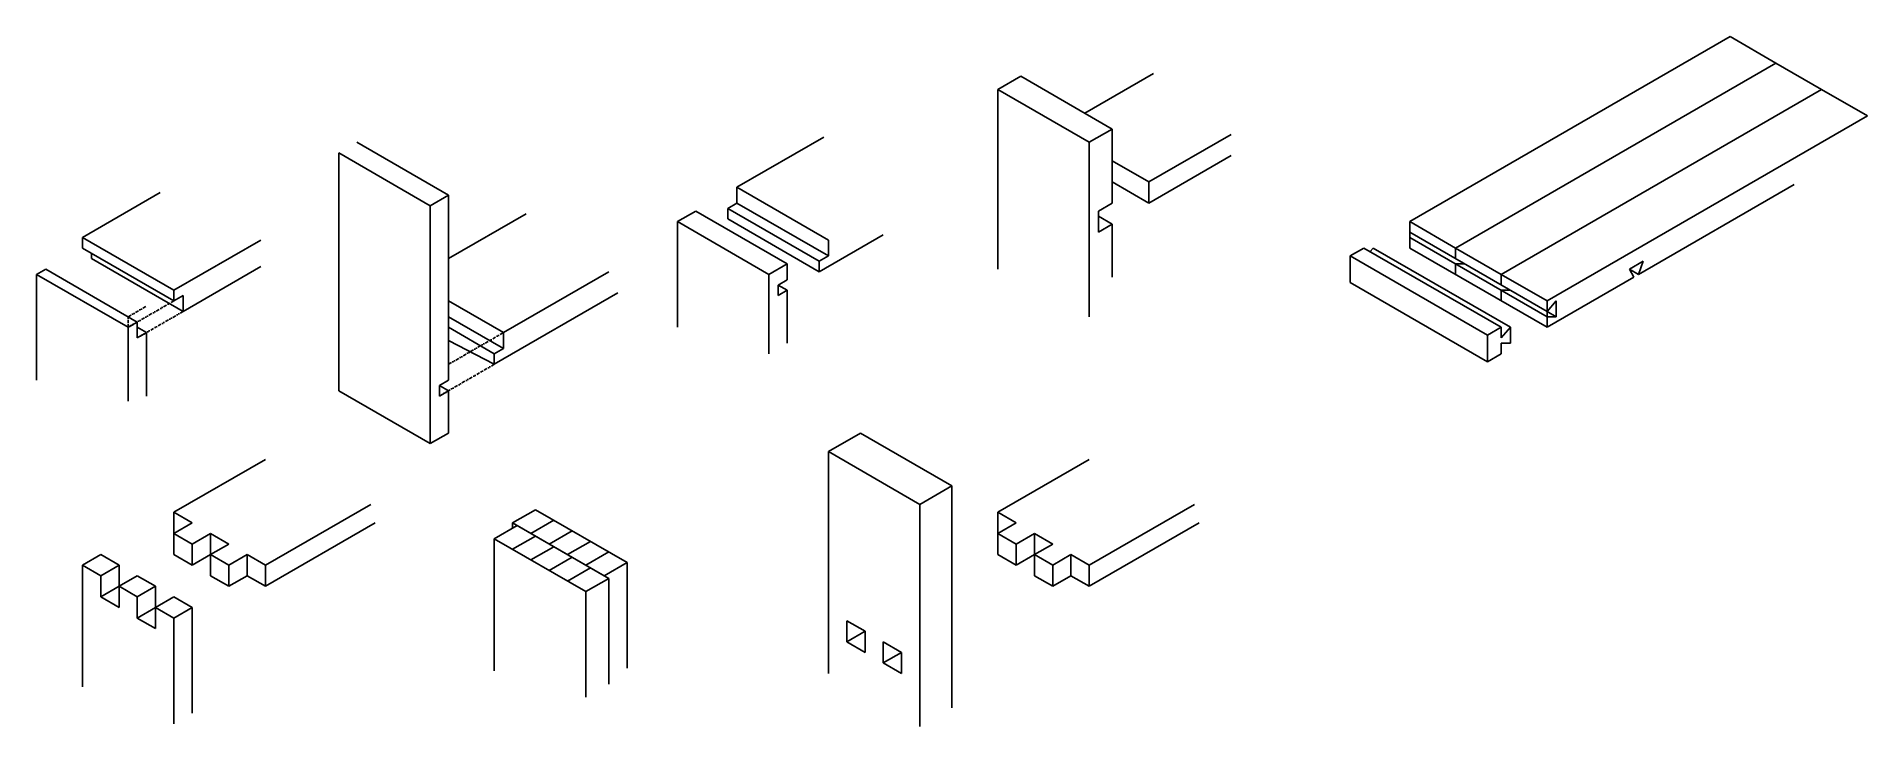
# Model space of a CAD drawing. Header units: centimetres. Extents: x -87 to 3377, y -805 to 500.
import ezdxf

# ---------------------------------------------------------------- set-up
doc = ezdxf.new("R2010")
doc.units = ezdxf.units.CM
doc.linetypes.add('DIVIDE2', pattern=[15.875, 6.35, -3.175, 0, -3.175, 0, -3.175])
doc.layers.get('0').update_dxf_attribs({"lineweight": 25, "true_color": 0xffffff})
for name, color, linetype, lineweight, true_color in [('1', 7, 'Continuous', 25, 0x000000), ('sestava', 30, 'DIVIDE2', 25, 0xff7f00), ('vez', 2, 'Continuous', 25, 0xffff00)]:
    doc.layers.add(name, color=color, linetype=linetype, lineweight=lineweight, true_color=true_color)

msp = doc.modelspace()

# ---------------------------------------------------------------- linework, layer by layer
for p, q in [((1732.1, 400), (1775.4, 425)), ((1775.4, 425), (1948.6, 325)), ((1896.6, 355), (2026.5, 430)), ((1732.1, 400), (1905.3, 300)), ((1732.1, 400), (1732.1, 60)), ((1948.6, 325), (1905.3, 300)), ((1905.3, 300), (1948.6, 325)), ((1948.6, 325), (1948.6, 185)), ((2017.8, 225), (2173.7, 315)), ((658.2, 180), (485, 280)), ((485, 280), (485, 80)), ((692.8, 200), (519.6, 300)), ((1238.4, 215), (1403, 310)), ((1905.3, 300), (1905.3, -30)), ((2017.8, 225), (1948.6, 265)), ((2017.8, 185), (2173.7, 275)), ((1411.6, 115), (1238.4, 215)), ((1238.4, 215), (1238.4, 185)), ((2017.8, 185), (1948.6, 225)), ((2017.8, 185), (2017.8, 225)), ((0, 120), (147.2, 205)), ((658.2, 180), (692.8, 200)), ((658.2, -20), (658.2, 180)), ((692.8, 0), (692.8, 200)), ((1238.4, 185), (1221.1, 175)), ((1221.1, 175), (1394.3, 75)), ((1221.1, 155), (1221.1, 175)), ((1238.4, 185), (1411.6, 85)), ((1948.6, 185), (1922.6, 170)), ((692.8, 80), (840, 165)), ((1125.8, 150), (1160.5, 170)), ((1125.8, 150), (1299, 50)), ((1125.8, 150), (1125.8, -50)), ((1160.5, 170), (1333.7, 70)), ((1394.3, 55), (1221.1, 155)), ((1922.6, 170), (1922.6, 130)), ((1948.6, 145), (1922.6, 160)), ((1922.6, 130), (1948.6, 145)), ((1948.6, 145), (1948.6, 45)), ((173.2, 20), (0, 120)), ((0, 120), (0, 100)), ((173.2, 20), (337.7, 115)), ((1394.3, 55), (1515.5, 125)), ((1411.6, 85), (1411.6, 115)), ((485, 80), (485, -170)), ((1333.7, 70), (1299, 50)), ((1333.7, 70), (1333.7, 40)), ((1394.3, 75), (1411.6, 85)), ((1394.3, 75), (1394.3, 55)), ((-69.3, 60), (-86.6, 50)), ((-86.6, 50), (86.6, -50)), ((-86.6, 50), (-86.6, -150)), ((190.5, -20), (337.7, 65)), ((796.7, -60), (995.9, 55)), ((1299, 50), (1299, -100)), ((1333.7, 40), (1316.4, 30)), ((173.2, 0), (173.2, 20)), ((796.7, -60), (692.8, 0)), ((779.4, -120), (1013.2, 15)), ((1316.4, 30), (1316.4, 10)), ((1333.7, 20), (1316.4, 30)), ((1316.4, 10), (1333.7, 20)), ((1333.7, 20), (1333.7, -80)), ((658.2, -20), (658.2, -270)), ((692.8, 0), (692.8, -150)), ((796.7, -90), (692.8, -30)), ((86.6, -50), (103.9, -40)), ((86.6, -50), (86.6, -190)), ((779.4, -100), (692.8, -50)), ((796.7, -90), (796.7, -60)), ((121.2, -80), (121.2, -180)), ((779.4, -120), (692.8, -75)), ((779.4, -100), (796.7, -90)), ((779.4, -120), (779.4, -100)), ((485, -170), (658.2, -270)), ((692.8, -150), (675.5, -160)), ((675.5, -160), (675.5, -180)), ((692.8, -170), (675.5, -160)), ((675.5, -180), (692.8, -170)), ((692.8, -170), (692.8, -250)), ((658.2, -270), (692.8, -250)), ((173.2, -400), (346.4, -300)), ((1732.1, -400), (1905.3, -300)), ((173.2, -400), (207.8, -420)), ((173.2, -400), (173.2, -440)), ((346.4, -500), (545.6, -385)), ((1732.1, -400), (1766.7, -420)), ((1732.1, -400), (1732.1, -440)), ((1905.3, -500), (2104.4, -385)), ((207.8, -420), (173.2, -440)), ((173.2, -440), (207.8, -460)), ((173.2, -440), (173.2, -480)), ((207.8, -460), (242.5, -440)), ((242.5, -440), (277.1, -460)), ((242.5, -440), (242.5, -480)), ((346.4, -540), (554.3, -420)), ((779.4, -450), (822.7, -425)), ((779.4, -450), (952.6, -550)), ((779.4, -450), (779.4, -700)), ((814.1, -420), (987.3, -520)), ((1766.7, -420), (1732.1, -440)), ((1732.1, -440), (1766.7, -460)), ((1732.1, -440), (1732.1, -480)), ((1766.7, -460), (1801.3, -440)), ((1801.3, -440), (1836, -460)), ((1801.3, -440), (1801.3, -480)), ((1905.3, -540), (2113.1, -420)), ((34.6, -480), (0, -500)), ((69.3, -500), (34.6, -480)), ((173.2, -480), (207.8, -500)), ((207.8, -500), (207.8, -460)), ((242.5, -480), (207.8, -500)), ((277.1, -460), (242.5, -480)), ((242.5, -480), (277.1, -500)), ((242.5, -520), (242.5, -480)), ((277.1, -500), (311.8, -480)), ((311.8, -480), (346.4, -500)), ((311.8, -520), (311.8, -480)), ((1732.1, -480), (1766.7, -500)), ((1766.7, -500), (1766.7, -460)), ((1801.3, -480), (1766.7, -500)), ((1836, -460), (1801.3, -480)), ((1801.3, -480), (1836, -500)), ((1801.3, -520), (1801.3, -480)), ((1836, -500), (1870.6, -480)), ((1870.6, -480), (1905.3, -500)), ((1870.6, -520), (1870.6, -480)), ((0, -500), (34.6, -520)), ((0, -500), (0, -730)), ((277.1, -540), (277.1, -500)), ((346.4, -500), (346.4, -540)), ((1836, -540), (1836, -500)), ((1905.3, -500), (1905.3, -540)), ((69.3, -540), (103.9, -560)), ((138.6, -540), (103.9, -520)), ((277.1, -540), (242.5, -520)), ((311.8, -520), (277.1, -540)), ((346.4, -540), (311.8, -520)), ((995.9, -525), (952.6, -550)), ((952.6, -550), (952.6, -750)), ((995.9, -525), (995.9, -725)), ((1836, -540), (1801.3, -520)), ((1870.6, -520), (1836, -540)), ((1905.3, -540), (1870.6, -520)), ((138.6, -580), (173.2, -600)), ((207.8, -580), (173.2, -560)), ((173.2, -600), (207.8, -580)), ((207.8, -580), (207.8, -780)), ((173.2, -600), (173.2, -800))]:
    msp.add_line(p, q)
at = {"layer": '1'}
for p, q in [((2511.5, 150), (3117.7, 500)), ((3117.7, 500), (3204.3, 450)), ((2598.1, 100), (3204.3, 450)), ((3204.3, 450), (3290.9, 400)), ((3290.9, 400), (2684.7, 50)), ((3377.5, 350), (3290.9, 400)), ((2771.3, 0), (3377.5, 350)), ((2944.5, 50), (3238.9, 220)), ((2598.1, 100), (2511.5, 150)), ((2511.5, 150), (2511.5, 100)), ((2771.3, -20), (2511.5, 130)), ((2771.3, -30), (2511.5, 120)), ((2424.9, 100), (2398.9, 85)), ((2398.9, 85), (2658.7, -65)), ((2398.9, 35), (2398.9, 85)), ((2684.7, -50), (2424.9, 100)), ((2442.2, 100), (2436.4, 93.3)), ((2702, -50), (2442.2, 100)), ((2511.5, 100), (2771.3, -50)), ((2684.7, 50), (2598.1, 100)), ((2598.1, 100), (2598.1, 80)), ((2598.1, 70), (2598.1, 50)), ((2598.1, 70), (2615.4, 70)), ((2927.2, 60), (2953.1, 75)), ((2953.1, 75), (2944.5, 50)), ((2658.7, -115), (2398.9, 35)), ((2684.7, 50), (2771.3, 0)), ((2684.7, 50), (2684.7, 30)), ((2771.3, -50), (2935.8, 45)), ((2935.8, 45), (2927.2, 60)), ((2944.5, 50), (2927.2, 60)), ((2684.7, 20), (2684.7, 0)), ((2684.7, 20), (2702, 20)), ((2771.3, -50), (2771.3, 0)), ((2788.6, 0), (2771.3, -20)), ((2788.6, -30), (2788.6, 0)), ((2788.6, -30), (2771.3, -20)), ((2771.3, -30), (2788.6, -30)), ((2658.7, -65), (2684.7, -50)), ((2658.7, -65), (2658.7, -115)), ((2702, -50), (2684.7, -70)), ((2684.7, -70), (2684.7, -50)), ((2702, -80), (2702, -50)), ((2658.7, -115), (2684.7, -100)), ((2684.7, -80), (2702, -80)), ((2684.7, -100), (2684.7, -80)), ((1472.2, -250), (1411.6, -285)), ((1645.4, -350), (1472.2, -250)), ((1584.8, -385), (1411.6, -285)), ((1411.6, -285), (1411.6, -705)), ((1645.4, -350), (1584.8, -385)), ((1645.4, -350), (1645.4, -770)), ((857.4, -395), (814.1, -420)), ((1030.6, -495), (857.4, -395)), ((1584.8, -385), (1584.8, -805)), ((814.1, -420), (814.1, -430)), ((822.7, -425), (995.9, -525)), ((987.3, -520), (1030.6, -495)), ((1030.6, -495), (1030.6, -695)), ((1446.3, -645), (1446.3, -605)), ((1446.3, -605), (1480.9, -625)), ((1446.3, -645), (1480.9, -625)), ((1480.9, -665), (1446.3, -645)), ((1480.9, -625), (1480.9, -665)), ((1515.5, -685), (1515.5, -645)), ((1515.5, -645), (1550.2, -665)), ((1515.5, -685), (1550.2, -665)), ((1550.2, -705), (1515.5, -685)), ((1550.2, -665), (1550.2, -705))]:
    msp.add_line(p, q, dxfattribs=at)
at = {"layer": 'sestava'}
for p, q in [((173.2, 0), (86.6, -50)), ((86.6, -30), (121.2, -10)), ((86.6, -50), (86.6, -30)), ((190.5, -20), (103.9, -70)), ((692.8, -120), (796.7, -60)), ((779.4, -120), (675.5, -180))]:
    msp.add_line(p, q, dxfattribs=at)
at = {"layer": 'vez'}
for p, q in [((0, 100), (0, 120)), ((173.2, 0), (0, 100)), ((17.3, 80), (17.3, 90)), ((190.5, -20), (17.3, 80)), ((-69.3, 60), (-86.6, 50)), ((103.9, -40), (-69.3, 60)), ((173.2, 0), (190.5, 10)), ((190.5, 10), (190.5, -20)), ((86.6, -50), (103.9, -40)), ((86.6, -50), (95.3, -45)), ((103.9, -40), (103.9, -70)), ((121.2, -60), (103.9, -50)), ((103.9, -70), (121.2, -60)), ((121.2, -60), (121.2, -80)), ((848.7, -440), (892, -415)), ((814.1, -470), (857.4, -445)), ((883.3, -460), (926.6, -435)), ((848.7, -490), (892, -465)), ((918, -480), (961.3, -455)), ((995.9, -475), (952.6, -500)), ((34.6, -520), (69.3, -500)), ((69.3, -500), (69.3, -540)), ((883.3, -510), (926.6, -485)), ((918, -530), (961.3, -505)), ((34.6, -520), (34.6, -560)), ((69.3, -540), (34.6, -560)), ((69.3, -540), (103.9, -520)), ((69.3, -580), (69.3, -540)), ((103.9, -560), (138.6, -540)), ((138.6, -540), (138.6, -580)), ((34.6, -560), (69.3, -580)), ((103.9, -600), (103.9, -560)), ((138.6, -580), (103.9, -600)), ((138.6, -580), (173.2, -560)), ((138.6, -580), (138.6, -620)), ((138.6, -620), (103.9, -600))]:
    msp.add_line(p, q, dxfattribs=at)

doc.saveas('drawing.dxf')
